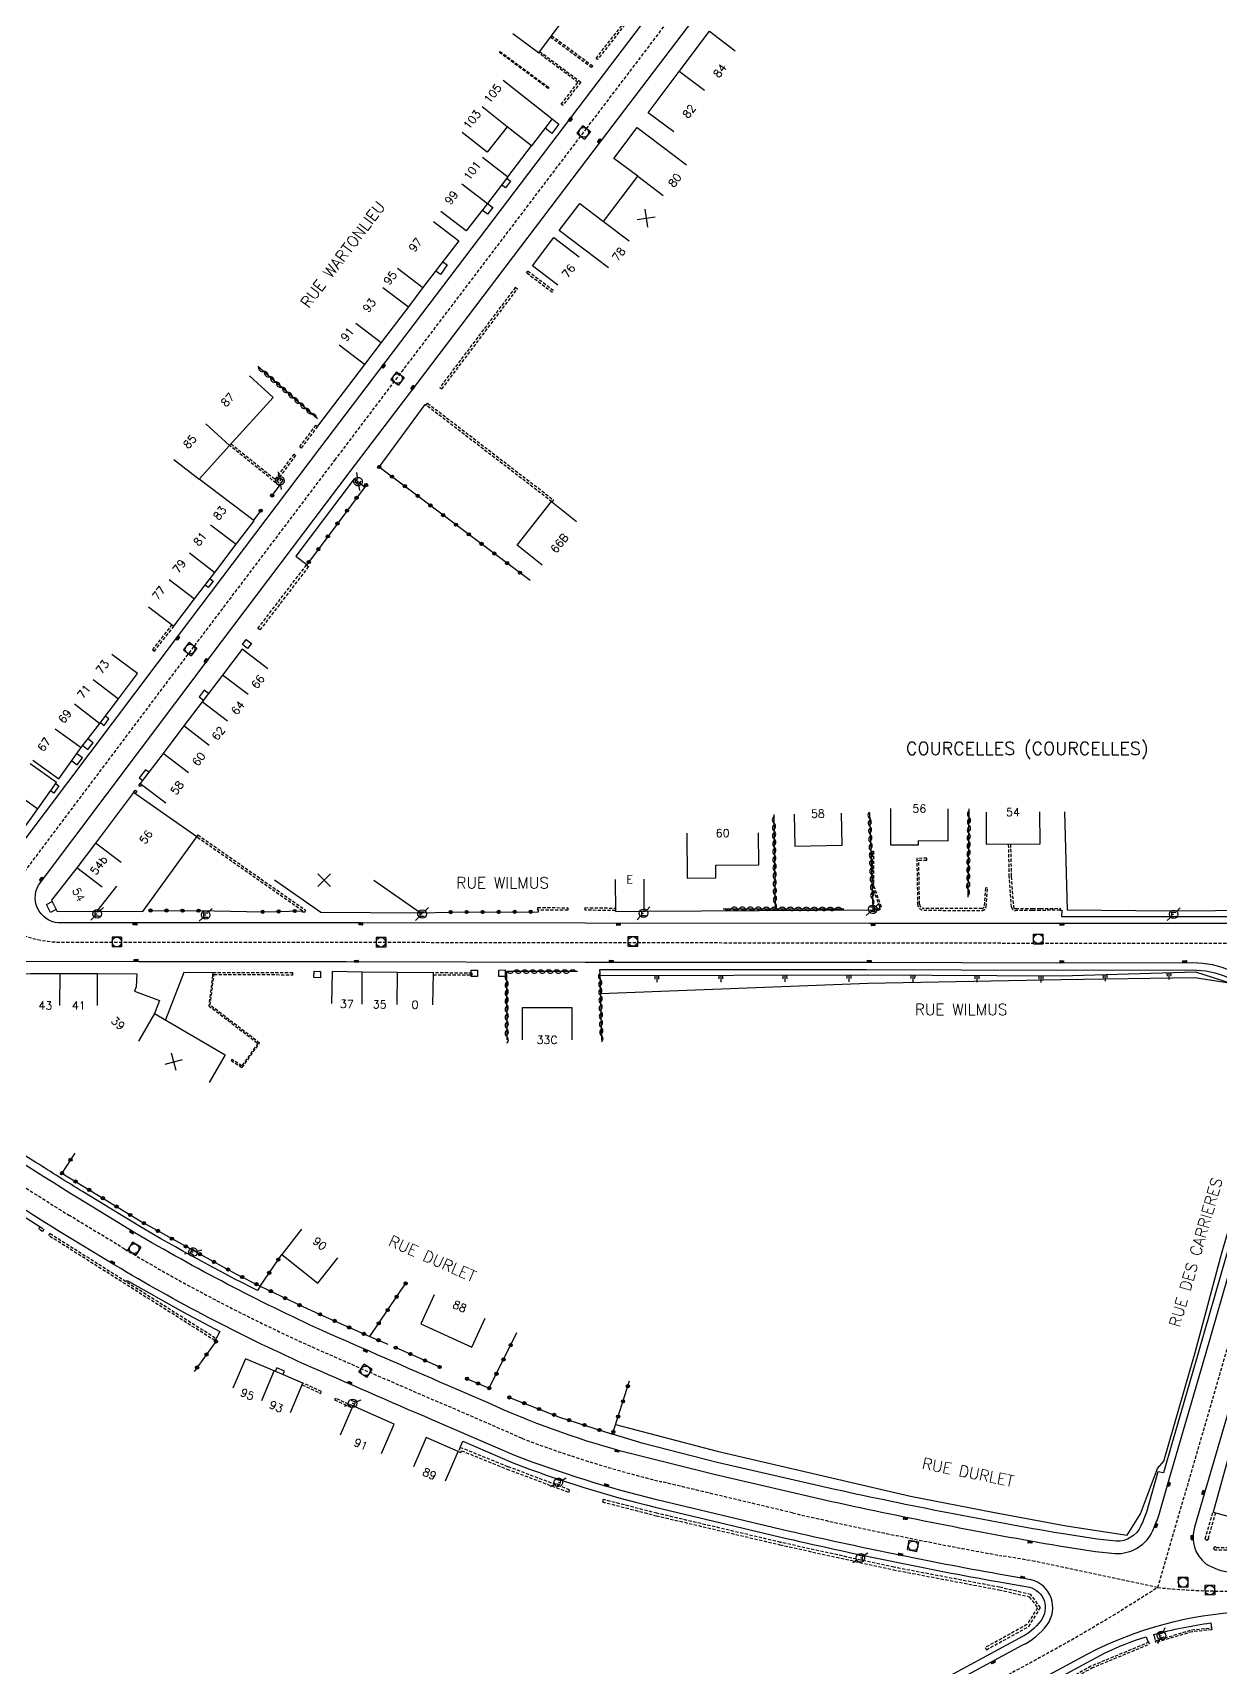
# Model space of a CAD drawing. Header units: millimetres. Extents: x 151000 to 152000, y 128000 to 129000.
# Drawn here: x 151380.1 to 151565.6, y 128369.6 to 128624.9 of the extents above; entities that cross this region are included whole.
import ezdxf
from ezdxf.enums import TextEntityAlignment as Align

# ---------------------------------------------------------------- set-up
doc = ezdxf.new("R2010")
doc.units = ezdxf.units.MM
doc.linetypes.add('DASHED', pattern=[0.75, 0.5, -0.25])
doc.layers.get('0').update_dxf_attribs({"linetype": 'CONTINUOUS'})
for name, color, linetype in [('W0001', 6, 'DASHED'), ('W0008', 7, 'CONTINUOUS'), ('W0100', 7, 'CONTINUOUS'), ('W0112', 1, 'DASHED'), ('W0211', 2, 'CONTINUOUS'), ('W0310', 3, 'CONTINUOUS'), ('W0322', 7, 'CONTINUOUS'), ('W0330', 7, 'CONTINUOUS'), ('W0334', 7, 'CONTINUOUS'), ('W0400', 7, 'CONTINUOUS'), ('W0420', 7, 'CONTINUOUS'), ('W0471', 7, 'CONTINUOUS'), ('W0980', 7, 'CONTINUOUS'), ('W0984', 7, 'CONTINUOUS'), ('W0989', 7, 'CONTINUOUS'), ('W0991', 7, 'CONTINUOUS'), ('W1102', 7, 'CONTINUOUS')]:
    doc.layers.add(name, color=color, linetype=linetype)
doc.styles.get("Standard").update_dxf_attribs({"font": 'romans.shx', "width": 0.85})

# ---------------------------------------------------------------- blocks, each defined once
blk = doc.blocks.new('t991o')
at = {"color": 0, "linetype": 'Continuous'}
for p, q in [((-1, 1), (1, -1)), ((-1, -1), (1, 1))]:
    blk.add_line(p, q, dxfattribs=at)
blk = doc.blocks.new('t322o')
at = {"color": 0, "linetype": 'Continuous'}
for radius in [0.25, 0.15]:
    blk.add_circle((0, 0), radius, dxfattribs=at)
blk = doc.blocks.new('t310o')
at = {"color": 0, "linetype": 'Continuous'}
for centre, start, end in [((-0.5, 0.38), 216.8699, 323.1304), ((0.5, -0.37), 36.8699, 143.1303)]:
    blk.add_arc(centre, 0.625, start, end, dxfattribs=at)
blk = doc.blocks.new('t211o')
at = {"color": 0, "linetype": 'Continuous'}
for p, q in [((-0.29, 0.5), (-0.29, 0)), ((0, 1), (0, 0)), ((0.29, 0.5), (0.29, 0))]:
    blk.add_line(p, q, dxfattribs=at)
blk = doc.blocks.new('T471')
for p, q in [((-0.333334, 0.333334), (-0.333334, -0.333334)), ((-0.333334, 0.333334), (0.333334, 0.333334)), ((-0.333334, 0), (0, 0)), ((0.500001, 0.500001), (1.000002, 1.000002)), ((-0.500001, -0.500001), (-1.000002, -1.000002)), ((-0.333334, -0.333334), (0.333334, -0.333334))]:
    blk.add_line(p, q)
blk.add_ellipse((0, 0), major_axis=(0.471405, 0.471405), ratio=1, start_param=5.4977871438, end_param=11.780972451)
blk = doc.blocks.new('T420')
for p, q in [((0.75, 0.75), (-0.75, 0.75)), ((-0.75, 0.75), (-0.75, -0.75)), ((0.75, 0.75), (0.75, -0.75)), ((0.75, -0.75), (-0.75, -0.75))]:
    blk.add_line(p, q)
blk.add_ellipse((0, 0), major_axis=(-0.53, 0.53), ratio=1, start_param=3.926991, end_param=10.210176)
blk = doc.blocks.new('T400')
for p, q in [((-0.15, 0.3), (0.15, 0.3)), ((-0.15, -0.25), (-0.15, 0.3)), ((-0.15, 0.15), (0.15, 0.15)), ((-0.15, 0), (0.15, 0)), ((0.15, 0.3), (0.15, -0.25)), ((-0.15, -0.15), (0.15, -0.15)), ((-0.15, -0.25), (-0.15, -0.3)), ((-0.15, -0.3), (0.15, -0.3)), ((0.15, -0.3), (0.15, -0.25))]:
    blk.add_line(p, q)
blk = doc.blocks.new('t112o')
at = {"color": 0, "linetype": 'Continuous'}
for p, q in [((-0.5, 0.5), (0.5, 0.5)), ((-0.5, -0.5), (-0.5, 0.5)), ((0.5, 0.5), (0.5, -0.5)), ((0.5, -0.5), (-0.5, -0.5))]:
    blk.add_line(p, q, dxfattribs=at)

msp = doc.modelspace()

# ---------------------------------------------------------------- linework, layer by layer
at = {"layer": 'W0001'}
for points in [[(151000, 128063.57), (151007.7, 128072.57, -0.014129), (151030.72, 128098.23), (151041.39, 128108.99), (151066.77, 128133.56), (151094, 128160.02), (151135.56, 128200.27), (151168.58, 128232.25), (151184.95, 128248.08, 0.036459), (151220.09, 128286.47), (151229.42, 128298.33), (151236.3, 128307.09), (151250.81, 128325.6), (151258.3, 128335.11), (151284.65, 128369.35), (151310.56, 128403.55), (151340.46, 128443.24), (151377.44, 128492.04), (151405.37, 128529.14), (151427.29, 128558.13), (151437.72, 128571.91), (151466.57, 128609.89), (151496.08, 128648.71)], [(151574.13, 128381.63, -0.038079), (151555.81, 128382.02), (151536.63, 128386.11), (151531.49, 128386.98, -0.011931), (151498.77, 128393.68), (151478.27, 128398.56, -0.030967), (151456.49, 128405.33), (151443.75, 128410.88, -0.003059), (151423.7, 128419.62, -0.029029), (151394.44, 128434.89), (151385.82, 128440.11, -0.010056), (151367.79, 128451.84), (151362.13, 128455.95), (151354.58, 128461.87, 0.367001)]]:
    msp.add_lwpolyline(points, format="xyb", dxfattribs=at)
at = {"layer": 'W0001', "flags": 128}
for points in [[(151686.82, 128620.59), (151660.63, 128585.46), (151640.58, 128558.56), (151624.09, 128535.96), (151600.84, 128504.47, 0.084329), (151578.54, 128460.32), (151570.46, 128432.47), (151566.13, 128417.49), (151560.52, 128398.22), (151555.81, 128382.02, -0.019837), (151536.07, 128370.34), (151513.98, 128358.43), (151497.19, 128349.3), (151469.8, 128334.39), (151444.45, 128320.65, 0.020893), (151407.08, 128297.31, 0.028434), (151367, 128266.21, 0.019167), (151343.06, 128244.11), (151308.81, 128206.62), (151289.03, 128184.37, 0.048658), (151265.92, 128152.09), (151245.32, 128117.81), (151222.27, 128079.3), (151206.41, 128052.89), (151186.11, 128018.9), (151174.7, 128000)], [(151373.46, 128486.78, 0.171487), (151384.63, 128482.83), (151396.94, 128482.84), (151431.35, 128482.82), (151466.36, 128482.76), (151510.55, 128482.74), (151540.64, 128482.68), (151571.01, 128482.7), (151609.38, 128482.69), (151650.43, 128482.69), (151681.12, 128482.59), (151699.72, 128482.55), (151759.1, 128482.38), (151810.49, 128482.3), (151836.03, 128482.25), (151866.29, 128482.14)]]:
    msp.add_lwpolyline(points, format="xyb", dxfattribs=at)
at = {"layer": 'W0008'}
for points in [[(151684.53, 128622.19), (151658.36, 128587.44), (151638.53, 128560.88), (151621.66, 128537.76), (151593.83, 128500.06), (151589.64, 128494.4, -0.10763), (151584.47, 128489.61, -0.152101), (151571.01, 128485.74), (151541.27, 128485.75), (151510.77, 128485.77), (151466.37, 128485.8), (151431.36, 128485.86), (151397.19, 128485.86), (151384.64, 128485.83, -0.594789), (151380.97, 128491.73), (151407.8, 128527.38), (151429.68, 128556.32), (151440.11, 128570.1), (151468.95, 128608.07), (151498.47, 128646.9), (151513.06, 128666.2), (151527.22, 128684.92), (151553.09, 128718.92)], [(151493.77, 128650.67), (151464.23, 128611.78), (151435.24, 128573.56), (151424.89, 128559.95), (151402.97, 128530.95), (151375.04, 128493.85, -0.292004)], [(151444.92, 128413.59, -0.001003), (151425.31, 128422.15, -0.025219), (151396.01, 128437.44), (151387.18, 128442.83, -0.016325), (151366.55, 128456.37), (151361.29, 128460.43, -0.424644), (151360.52, 128464.69), (151370.27, 128477.59, -0.250105), (151375.29, 128479.86), (151396.7, 128479.82), (151429.03, 128479.79), (151466.36, 128479.72), (151510.33, 128479.7), (151540.02, 128479.62), (151561.33, 128479.64, -0.208669), (151572.15, 128474.89, -0.269554)], [(151512.55, 128361.07), (151534.64, 128373.01, 0.124571), (151538.55, 128376.2, 0.533402), (151536.04, 128383.25), (151530.98, 128384.11, -0.01194), (151498.11, 128390.84), (151477.59, 128395.72, -0.031068), (151455.39, 128402.63), (151442.57, 128408.18, -0.003166), (151422.5, 128416.92, -0.029043), (151392.92, 128432.37), (151384.28, 128437.6, -0.010086), (151366.1, 128449.43), (151360.36, 128453.6), (151357.11, 128456.15, 0.346275), (151353.44, 128455.42), (151343.47, 128442.23), (151312.59, 128401.34), (151283.95, 128363.48)], [(151567.58, 128433.3), (151563.24, 128418.33), (151557.64, 128399.06), (151555.94, 128393.21, -0.020069), (151555.01, 128390.87, -0.308716), (151549.19, 128387.28), (151546.11, 128387.59), (151540.44, 128388.49, -0.011608), (151504.93, 128395.42), (151486.53, 128399.66), (151471.94, 128403.35, -0.040431), (151451.2, 128410.86), (151444.92, 128413.59)], [(151566.83, 128409.4), (151561.59, 128391.45, 0.313866), (151563.35, 128385.74, 0.120884), (151567.25, 128384.43)], [(151178.17, 128000), (151189, 128017.98), (151209.12, 128051.6), (151224.04, 128076.38), (151249.21, 128118.47), (151267.98, 128149.59, -0.048678), (151291.29, 128182.39), (151311.04, 128204.61), (151345.22, 128242.04, -0.019134), (151368.96, 128263.94, -0.02844), (151408.78, 128294.84, -0.020877), (151445.91, 128318.02), (151471.23, 128331.75), (151498.62, 128346.67), (151515.41, 128355.79), (151533.59, 128365.57), (151544.91, 128371.68, -0.107033), (151569.2, 128378.26)]]:
    msp.add_lwpolyline(points, format="xyb", dxfattribs=at)
at = {"layer": 'W0100'}
for points in [[(151460.76, 128632.36), (151465.81, 128628.62), (151464.07, 128626.28), (151463.04, 128627.04), (151459.11, 128621.72), (151455.09, 128624.7)], [(151480.21, 128609.39), (151476.21, 128612.39), (151481.04, 128618.83), (151485.81, 128625.1), (151489.79, 128622.07)], [(151453.57, 128617.47), (151461.24, 128611.44), (151457.99, 128607.19), (151454.21, 128610.2), (151451.09, 128606.22), (151447.16, 128609.31)], [(151470.01, 128588.15), (151462.31, 128593.99), (151465.54, 128598.22), (151469.26, 128595.42), (151474.59, 128602.45), (151470.87, 128605.24), (151474.52, 128610.08), (151482.22, 128604.24)], [(151450.32, 128605.42), (151454.28, 128602.37), (151451.1, 128598.23), (151447.79, 128593.93), (151443.83, 128596.98)], [(151442.66, 128595.39), (151446.63, 128592.35), (151441.04, 128585.06), (151438.76, 128582.06), (151434.52, 128576.48), (151431.92, 128573.05), (151427.93, 128576.07)], [(151462.13, 128585.46), (151458.14, 128588.47), (151461.47, 128592.88), (151465.46, 128589.86)], [(151398.15, 128535.23), (151402.13, 128532.2), (151405.36, 128536.44), (151408.52, 128540.59), (151411.85, 128544.97), (151414.68, 128548.65), (151406.09, 128555.17), (151410.82, 128560.43), (151417.63, 128567.91), (151413.94, 128571.27)], [(151459.68, 128541.74), (151455.75, 128544.83), (151461.11, 128551.64), (151465.04, 128548.54)], [(151380.09, 128511.24), (151384.17, 128508.35), (151387.66, 128513.26), (151390.56, 128517), (151393.49, 128520.82), (151396.43, 128524.8), (151392.41, 128527.77)], [(151416.79, 128525.53), (151412.81, 128528.57), (151409.74, 128524.54), (151406.54, 128520.38), (151403.65, 128516.6), (151400.42, 128512.31), (151396.86, 128507.63), (151400.85, 128504.6)], [(151361, 128508.66), (151357.95, 128504.69), (151365.88, 128498.61), (151372.96, 128493.21), (151374.77, 128495.55), (151378.09, 128499.79), (151380.87, 128503.68), (151383.77, 128507.79), (151379.68, 128510.67)], [(151514.08, 128503.7), (151514.07, 128498.03), (151518.47, 128498.02), (151518.47, 128498.69), (151523.08, 128498.68), (151523.09, 128503.68)], [(151499.02, 128502.83), (151499.13, 128497.83), (151506.54, 128497.99), (151506.43, 128502.99)], [(151529.02, 128503.12), (151529.05, 128498.12), (151537.47, 128498.18), (151537.43, 128503.18)], [(151482.26, 128499.83), (151482.32, 128492.84), (151486.81, 128492.87), (151486.79, 128494.86), (151493.5, 128494.92), (151493.46, 128499.92)], [(151417.83, 128492.57), (151425.08, 128487.52), (151440.6, 128487.41), (151433.36, 128492.46)], [(151471.06, 128492.62), (151471.1, 128487.62), (151475.62, 128487.66), (151475.58, 128492.66)], [(151372.84, 128467.85), (151368.91, 128470.95), (151374.4, 128477.9), (151379.73, 128477.93), (151384.33, 128477.92), (151390.19, 128477.94), (151396.34, 128477.88), (151396.22, 128475.83), (151395.96, 128475.17), (151399.89, 128473.72), (151399.09, 128471.68), (151410.15, 128465.23), (151407.64, 128460.91)], [(151442.59, 128473.02), (151442.67, 128478.02), (151437.08, 128478.1), (151431.56, 128478.12), (151426.84, 128478.23), (151426.73, 128473.23)], [(151464.32, 128467.55), (151464.33, 128472.55), (151456.55, 128472.57), (151456.54, 128467.57)], [(151422.08, 128437.98), (151418.98, 128434.06), (151424.63, 128429.59), (151427.73, 128433.51)], [(151442.79, 128427.76), (151440.71, 128423.21), (151448.66, 128419.56), (151450.75, 128424.11)], [(151420.34, 128409.34), (151422.29, 128413.95), (151417.8, 128415.85), (151413.31, 128417.77), (151411.34, 128413.17)], [(151434.56, 128402.98), (151436.56, 128407.56), (151430.09, 128410.38), (151428.09, 128405.8)], [(151573.53, 128407.8), (151568.71, 128409.12), (151567.19, 128403.59), (151564.47, 128393.8), (151569.31, 128392.49), (151574.33, 128391.11), (151575.66, 128395.93)], [(151444.57, 128398.68), (151446.56, 128403.26), (151441.54, 128405.44), (151439.55, 128400.86)]]:
    msp.add_lwpolyline(points, dxfattribs=at)
msp.add_lwpolyline([(151395.8, 128506.21), (151389.86, 128498.27), (151386.94, 128494.42), (151383.02, 128489.37), (151383.9, 128487.63), (151390.16, 128487.65), (151397.27, 128487.62), (151405.68, 128499.26)], close=True, dxfattribs=at)
at = {"layer": 'W0112'}
for points in [[(151473.04, 128626.73), (151468.31, 128620.69), (151468.08, 128620.87), (151472.8, 128626.91)], [(151444, 128569.24), (151455.78, 128584.85), (151455.46, 128585.09), (151443.68, 128569.48)], [(151461.18, 128551.62), (151441.53, 128566.71), (151441.76, 128567.02), (151461.41, 128551.93)], [(151424.56, 128563.39), (151422.02, 128560.01), (151421.78, 128560.19), (151424.32, 128563.57)], [(151423.16, 128541.5), (151415.57, 128531.6), (151415.25, 128531.84), (151422.84, 128541.74)], [(151405.89, 128499.57), (151422.61, 128487.9), (151422.59, 128487.51), (151422.22, 128487.53), (151422.22, 128487.72), (151405.68, 128499.26)], [(151463.68, 128487.81), (151458.96, 128487.83), (151458.96, 128488.23), (151463.68, 128488.21)], [(151411.06, 128464.35), (151412.79, 128463.24), (151415.52, 128467.07), (151407.79, 128472.99), (151408.37, 128477.65), (151408.37, 128477.76), (151420.71, 128477.75), (151420.71, 128478.05), (151408.18, 128478.06), (151408.17, 128477.67), (151407.57, 128472.9), (151415.24, 128467.03), (151412.74, 128463.51), (151411.16, 128464.52)], [(151381.22, 128438.35), (151381.79, 128437.99), (151381.58, 128437.65), (151381.01, 128438.01)], [(151382.78, 128437.32), (151408.75, 128420.93), (151408.54, 128420.59), (151382.57, 128436.99)], [(151446.93, 128403.11), (151447.05, 128403.4), (151454.14, 128400.52), (151463.81, 128396.91), (151463.95, 128397.29), (151454.29, 128400.9), (151446.83, 128403.91), (151446.56, 128403.26)], [(151469.07, 128395.4), (151477.49, 128393.24), (151496.81, 128388.7), (151514.54, 128384.79), (151531.03, 128381.67), (151535.77, 128380.58), (151537.04, 128378.87), (151535.4, 128376.23), (151528.88, 128372.65), (151529.07, 128372.3), (151535.68, 128375.93), (151537.52, 128378.89), (151536, 128380.93), (151531.11, 128382.07), (151514.62, 128385.18), (151496.9, 128389.08), (151477.59, 128393.63), (151469.17, 128395.78)], [(151555.46, 128373.72), (151561.13, 128375.41), (151564.25, 128375.73), (151564.28, 128375.43), (151561.19, 128375.12), (151555.55, 128373.44)], [(151554.45, 128373.47), (151545.4, 128369.73), (151539.87, 128366.66), (151540.02, 128366.39), (151545.53, 128369.46), (151554.57, 128373.2)]]:
    msp.add_lwpolyline(points, close=True, dxfattribs=at)
for points in [[(151461.13, 128624.45), (151467.59, 128619.67), (151467.39, 128619.43), (151460.94, 128624.2)], [(151453.07, 128621.97), (151460.69, 128616.34), (151460.58, 128616.18), (151452.96, 128621.82)], [(151459.28, 128621.96), (151465.68, 128617.18), (151462.89, 128613.53), (151462.65, 128613.71), (151465.25, 128617.12), (151459.11, 128621.72)], [(151461.25, 128584.3), (151457.19, 128587.36), (151457.43, 128587.66), (151461.48, 128584.6)], [(151411.05, 128560.69), (151417.95, 128555.09), (151420.89, 128559.03), (151421.13, 128558.85), (151418.18, 128554.9), (151418.85, 128554.35), (151418.66, 128554.07), (151410.82, 128560.43)], [(151401.82, 128532.44), (151398.76, 128528.51), (151399.07, 128528.26), (151402.13, 128532.2)], [(151395.8, 128506.21), (151396.08, 128506.58), (151396.32, 128506.4), (151396.05, 128506.04)], [(151397.1, 128507.44), (151396.86, 128507.12), (151396.62, 128507.3), (151396.86, 128507.63)], [(151471.1, 128487.75), (151466.37, 128487.82), (151466.37, 128488.22), (151471.1, 128488.15)], [(151442.66, 128477.72), (151448.72, 128477.7), (151448.72, 128478), (151442.67, 128478.02)], [(151422.17, 128413.67), (151425.04, 128412.35), (151425.17, 128412.62), (151422.29, 128413.95)], [(151430.09, 128410.38), (151427.35, 128411.62), (151427.23, 128411.35), (151429.97, 128410.1)], [(151564.85, 128393.7), (151563.69, 128389.73), (151563.8, 128389.61), (151563.48, 128389.36), (151563.25, 128389.65), (151564.47, 128393.8)], [(151569.31, 128392.49), (151568.11, 128387.9), (151564.79, 128387.87), (151564.53, 128388.16), (151564.83, 128388.43), (151564.97, 128388.27), (151567.8, 128388.3), (151568.93, 128392.59)]]:
    msp.add_lwpolyline(points, dxfattribs=at)
for points in [[(151511.45, 128497.04), (151511.45, 128491.65), (151512.62, 128488.36, -0.433533), (151512.12, 128487.85), (151511.5, 128487.87), (151511.51, 128488.07), (151512.12, 128488.05, 0.405957), (151512.42, 128488.33), (151511.25, 128491.62), (151511.25, 128497.04)], [(151519.78, 128495.96), (151518.19, 128495.91), (151518.32, 128488.77, 0.386039), (151519.28, 128487.81), (151528.36, 128487.78, 0.397079), (151529.02, 128488.39), (151529.23, 128491.27), (151528.93, 128491.3), (151528.72, 128488.41, -0.397079), (151528.36, 128488.08), (151519.29, 128488.11, -0.381925), (151518.62, 128488.78), (151518.5, 128495.62), (151519.78, 128495.66)]]:
    msp.add_lwpolyline(points, format="xyb", close=True, dxfattribs=at)
msp.add_lwpolyline([(151532.84, 128498.14), (151532.94, 128493.07), (151533.29, 128488.35, 0.34958), (151533.63, 128488.07), (151536.23, 128488.1), (151537.47, 128488.09), (151540.58, 128488.12), (151540.58, 128487.82), (151537.47, 128487.79), (151536.23, 128487.8), (151533.63, 128487.77, -0.361804), (151532.99, 128488.31), (151532.64, 128493.06), (151532.54, 128498.14)], format="xyb", dxfattribs=at)
at = {"layer": 'W0211'}
msp.add_lwpolyline([(151567.33, 128476.35), (151561.81, 128478.13), (151540.72, 128477.54), (151510.52, 128477.66), (151468.7, 128477.55)], dxfattribs=at)
at = {"layer": 'W0310'}
for points in [[(151424.56, 128564.55), (151415.25, 128572.72)], [(151526.2, 128489.85), (151526.37, 128503.67)], [(151495.85, 128502.76), (151496.04, 128488.13)], [(151510.79, 128503.09), (151511.3, 128487.95)], [(151487.94, 128488.05), (151506.78, 128488.01)], [(151465.19, 128478.25), (151454.1, 128478.24), (151454.13, 128467.58)], [(151468.69, 128478.26), (151468.91, 128467.53)]]:
    msp.add_lwpolyline(points, dxfattribs=at)
at = {"layer": 'W0322', "flags": 128}
msp.add_lwpolyline([(151457.79, 128539.34), (151434.2, 128557.04)], dxfattribs=at)
at = {"layer": 'W0322'}
for points in [[(151417.48, 128552.61), (151418.6, 128554.12)], [(151432.15, 128554.23), (151422.84, 128541.74)], [(151415.68, 128550.23), (151414.57, 128548.73)], [(151398.48, 128487.78), (151408.39, 128487.72)], [(151416, 128487.57), (151422.22, 128487.72)], [(151445.36, 128487.53), (151459.08, 128487.58), (151459.08, 128487.83)], [(151386.62, 128449.87), (151384.63, 128446.74), (151396.99, 128439.19), (151406.22, 128434.07), (151411.7, 128431.08), (151415.62, 128429.1), (151422.16, 128425.95)], [(151377.58, 128440.72), (151381.22, 128438.35)], [(151415.62, 128429.1), (151418.98, 128434.06)], [(151432.73, 128421.23), (151438.48, 128429.73)], [(151424.95, 128424.69), (151432.73, 128421.23), (151435.54, 128420.04)], [(151447.92, 128414.63), (151451.39, 128413.17), (151455.7, 128421.84)], [(151408.7, 128420.44), (151405.27, 128415.76)], [(151436.78, 128419.5), (151443.89, 128416.38)], [(151454.53, 128411.72), (151462.39, 128408.66), (151470.65, 128405.98), (151473.31, 128414.31)]]:
    msp.add_lwpolyline(points, dxfattribs=at)
at = {"layer": 'W0330'}
for points in [[(151541.27, 128503.2), (151541.66, 128487.87), (151557.8, 128487.71), (151571.96, 128487.81), (151577.12, 128488.52), (151582.53, 128490.87), (151587.66, 128494.96), (151592.3, 128500.64), (151611.78, 128526.91), (151617.32, 128535.77)], [(151471.14, 128407.51), (151486.99, 128403.3), (151505.79, 128398.97), (151517.2, 128396.31), (151530.09, 128393.78), (151541.53, 128391.64), (151551.06, 128390.18), (151553.12, 128393.55), (151555.8, 128400.64), (151556.76, 128401.78), (151561.69, 128418.72), (151565.83, 128434.28), (151573.61, 128460.63), (151574.09, 128468.84), (151570.82, 128473.83), (151567.33, 128476.35), (151561.64, 128477.24), (151540.74, 128476.95), (151510.59, 128476.36), (151468.76, 128474.77)]]:
    msp.add_lwpolyline(points, dxfattribs=at)
at = {"layer": 'W0334'}
for points in [[(151461.24, 128611.44), (151462.26, 128610.62), (151461.16, 128609.16), (151460.11, 128609.96)], [(151454.28, 128602.37), (151457.99, 128607.19)], [(151454.12, 128602.16), (151454.7, 128601.71), (151453.95, 128600.63), (151453.32, 128601.11)], [(151451.1, 128598.23), (151451.94, 128597.59), (151451.13, 128596.54), (151450.3, 128597.18)], [(151444.15, 128589.12), (151444.84, 128588.6), (151443.75, 128587.12), (151443.04, 128587.66)], [(151431.92, 128573.05), (151424.58, 128563.4)], [(151434.19, 128557.03), (151441.39, 128566.81), (151441.53, 128566.71)], [(151431.92, 128553.92), (151430.3, 128555.19), (151421.16, 128543.1), (151422.9, 128541.82)], [(151407.77, 128539.6), (151408.26, 128539.23), (151407.49, 128538.22), (151407, 128538.59)], [(151407.53, 128521.67), (151406.85, 128522.2), (151406.06, 128521.15), (151406.73, 128520.63)], [(151390.65, 128517.12), (151391.22, 128516.68), (151391.95, 128517.7), (151391.41, 128518.11)], [(151387.9, 128513.57), (151388.7, 128512.94), (151389.5, 128513.97), (151388.69, 128514.6)], [(151386.16, 128511.15), (151387.02, 128510.54), (151387.83, 128511.63), (151386.95, 128512.26)], [(151398.19, 128509.38), (151397.69, 128509.75), (151396.72, 128508.5), (151397.23, 128508.11)], [(151383.64, 128507.6), (151384.14, 128507.25), (151383.36, 128506.12), (151382.85, 128506.48)], [(151383.75, 128487.91), (151382.84, 128487.45), (151382.2, 128488.73), (151383.11, 128489.19)], [(151408.39, 128487.72), (151416, 128487.57)], [(151440.6, 128487.41), (151445.36, 128487.53)], [(151475.62, 128487.66), (151511.5, 128487.87)], [(151408.18, 128478.06), (151403.66, 128478.11), (151400.81, 128470.68)], [(151394.7, 128429.8), (151394.8, 128429.97), (151403.51, 128425.07), (151409.29, 128421.99), (151408.75, 128420.93)], [(151422.16, 128425.95), (151424.95, 128424.69)], [(151419.16, 128415.27), (151419.39, 128415.82), (151418.19, 128416.35), (151417.95, 128415.78)]]:
    msp.add_lwpolyline(points, dxfattribs=at)
for points in [[(151540.58, 128487.82), (151540.84, 128487.82), (151540.82, 128486.85), (151547.54, 128486.85), (151571.02, 128486.84, 0.152537), (151583.89, 128490.54, 0.108308), (151588.75, 128495.04), (151592.94, 128500.71), (151618.33, 128535.09), (151618.26, 128535.14)], [(151468.69, 128478.26), (151468.69, 128478.58), (151510.33, 128478.57), (151540.02, 128478.48), (151561.24, 128478.5, -0.208669), (151571.3, 128474.1, -0.269554), (151574.42, 128460.93), (151566.49, 128433.62), (151562.16, 128418.65), (151558.13, 128404.82), (151556.75, 128399.94), (151555.87, 128400.12), (151554.06, 128393.82, -0.019605), (151553.2, 128391.67, -0.305355), (151549.33, 128389.25), (151546.37, 128389.56), (151540.76, 128390.44, -0.0116), (151505.36, 128397.35), (151486.99, 128401.58), (151475.46, 128404.5), (151470.65, 128405.98)], [(151415.58, 128429.12), (151415.19, 128428.4, -0.016165), (151396.65, 128438.5), (151387.82, 128443.89, -0.004994), (151380.57, 128448.43), (151375.1, 128451.91)], [(151446.83, 128403.91), (151447.26, 128404.87), (151454.95, 128401.54, 0.031107), (151477.31, 128394.58), (151497.84, 128389.69, 0.011944), (151530.78, 128382.95), (151535.79, 128382.1, -0.529105), (151537.6, 128376.9, -0.125514), (151534.11, 128374.06), (151512.01, 128362.07), (151495.76, 128353.24), (151468.2, 128338.29), (151442.53, 128324.28, 0.019252), (151416.45, 128308.56), (151402, 128298.86), (151392.83, 128292.48, -0.12214), (151375.77, 128285.05, -0.198589), (151348.53, 128291.22), (151327.62, 128305.57), (151320.14, 128310.76), (151304.97, 128321.17), (151305.38, 128321.9)], [(151555.49, 128373.84), (151555.23, 128374.7, -0.030864), (151564.14, 128376.5), (151564.25, 128375.73)], [(151539.87, 128366.66), (151539.48, 128367.43), (151547.52, 128371.78, -0.043404), (151554.05, 128374.33), (151554.33, 128373.42)]]:
    msp.add_lwpolyline(points, format="xyb", dxfattribs=at)
at = {"layer": 'W1102'}
for p, q in [((151485.04, 128615.83), (151481.04, 128618.83)), ((151447.13, 128601.27), (151451.1, 128598.23)), ((151437.07, 128588.1), (151441.04, 128585.06)), ((151434.78, 128585.09), (151438.76, 128582.06)), ((151430.54, 128579.5), (151434.52, 128576.48)), ((151407.12, 128563.8), (151410.82, 128560.43)), ((151407.86, 128547.99), (151411.85, 128544.97)), ((151404.54, 128543.62), (151408.52, 128540.59)), ((151401.38, 128539.46), (151405.36, 128536.44)), ((151389.52, 128523.87), (151393.49, 128520.82)), ((151413.71, 128521.5), (151409.74, 128524.54)), ((151386.6, 128520.06), (151390.56, 128517)), ((151410.5, 128517.33), (151406.54, 128520.38)), ((151383.58, 128516.15), (151387.66, 128513.26)), ((151407.62, 128513.56), (151403.65, 128516.6)), ((151404.41, 128509.3), (151400.42, 128512.31)), ((151376.8, 128506.59), (151380.87, 128503.68)), ((151393.86, 128495.28), (151389.86, 128498.27)), ((151390.93, 128491.4), (151386.94, 128494.42)), ((151384.32, 128472.92), (151384.33, 128477.92)), ((151390.21, 128472.94), (151390.19, 128477.94)), ((151431.54, 128473.12), (151431.56, 128478.12)), ((151437, 128473.1), (151437.08, 128478.1)), ((151415.85, 128411.24), (151417.8, 128415.85))]:
    msp.add_line(p, q, dxfattribs=at)
at = {"layer": 'W1102', "flags": 128}
for points in [[(151454.21, 128610.2), (151450.28, 128613.28)], [(151474.59, 128602.45), (151478.57, 128599.43)], [(151469.26, 128595.42), (151473.24, 128592.4)], [(151402.09, 128558.2), (151406.09, 128555.17)], [(151390.16, 128487.65), (151393.23, 128491.6)], [(151399.09, 128471.68), (151396.58, 128467.36)]]:
    msp.add_lwpolyline(points, dxfattribs=at)

# ---------------------------------------------------------------- block references
at = {"layer": 'W0112'}
for p, rotation in [((151413.53, 128529.39), 232.524124174633), ((151424.52, 128477.78), 178.72122365662), ((151449.07, 128477.97), 90.18751641774803), ((151453.37, 128477.98), 90.18751641774803)]:
    msp.add_blockref('t112o', p, dxfattribs=dict(at, rotation=rotation))
at = {"layer": 'W0211'}
for p, rotation in [((151557.61, 128478.01), 181.600355336821), ((151477.62, 128477.57), 180.14333287871), ((151487.62, 128477.6), 180.14333287871), ((151497.62, 128477.62), 180.14333287871), ((151507.62, 128477.65), 180.14333287871), ((151517.62, 128477.63), 179.776886869307), ((151527.62, 128477.59), 179.776886869307), ((151537.62, 128477.55), 179.776886869307), ((151547.62, 128477.73), 181.600355336821)]:
    msp.add_blockref('t211o', p, dxfattribs=dict(at, rotation=rotation))
at = {"layer": 'W0310'}
for p, rotation in [((151416.1, 128571.97), 138.740384974597), ((151417.04, 128571.15), 138.740384974597), ((151417.98, 128570.32), 138.740384974597), ((151418.92, 128569.5), 138.740384974597), ((151419.86, 128568.68), 138.740384974597), ((151420.8, 128567.85), 138.740384974597), ((151421.74, 128567.03), 138.740384974597), ((151422.68, 128566.2), 138.740384974597), ((151423.62, 128565.38), 138.740384974597), ((151526.35, 128502.35), 89.2742950438671), ((151495.87, 128501.44), 270.728602899671), ((151495.89, 128500.19), 270.728602899671), ((151510.82, 128502.14), 271.907222339438), ((151510.86, 128500.89), 271.907222339438), ((151526.32, 128499.85), 89.2742950438671), ((151526.34, 128501.1), 89.2742950438671), ((151495.9, 128498.94), 270.728602899671), ((151495.92, 128497.69), 270.728602899671), ((151510.91, 128499.64), 271.907222339438), ((151510.95, 128498.39), 271.907222339438), ((151526.29, 128497.35), 89.2742950438671), ((151526.31, 128498.6), 89.2742950438671), ((151495.93, 128496.44), 270.728602899671), ((151495.95, 128495.19), 270.728602899671), ((151510.99, 128497.14), 271.907222339438), ((151511.03, 128495.89), 271.907222339438), ((151511.07, 128494.64), 271.907222339438), ((151526.26, 128494.85), 89.2742950438671), ((151526.27, 128496.1), 89.2742950438671), ((151495.97, 128493.94), 270.728602899671), ((151495.98, 128492.69), 270.728602899671), ((151511.11, 128493.4), 271.907222339438), ((151511.16, 128492.15), 271.907222339438), ((151526.23, 128492.35), 89.2742950438671), ((151526.24, 128493.6), 89.2742950438671), ((151496, 128491.44), 270.728602899671), ((151496.01, 128490.19), 270.728602899671), ((151511.2, 128490.9), 271.907222339438), ((151511.24, 128489.65), 271.907222339438), ((151526.21, 128491.1), 89.2742950438671), ((151489.19, 128488.04), 359.882606360406), ((151490.44, 128488.04), 359.882606360406), ((151491.69, 128488.04), 359.882606360406), ((151492.94, 128488.04), 359.882606360406), ((151494.19, 128488.03), 359.882606360406), ((151495.44, 128488.03), 359.882606360406), ((151496.69, 128488.03), 359.882606360406), ((151496.03, 128488.94), 270.728602899671), ((151497.94, 128488.03), 359.882606360406), ((151499.19, 128488.02), 359.882606360406), ((151500.44, 128488.02), 359.882606360406), ((151501.69, 128488.02), 359.882606360406), ((151502.94, 128488.02), 359.882606360406), ((151504.19, 128488.01), 359.882606360406), ((151505.44, 128488.01), 359.882606360406), ((151454.1, 128476.83), 270.1875164177604), ((151455.19, 128478.24), 180.0640035648038), ((151456.44, 128478.24), 180.0640035648038), ((151457.69, 128478.24), 180.0640035648038), ((151458.94, 128478.24), 180.0640035648038), ((151460.19, 128478.25), 180.0640035648038), ((151461.44, 128478.25), 180.0640035648038), ((151462.69, 128478.25), 180.0640035648038), ((151463.94, 128478.25), 180.0640035648038), ((151468.71, 128477.01), 271.187632490541), ((151454.11, 128475.58), 270.1875164177604), ((151454.11, 128474.33), 270.1875164177604), ((151468.74, 128475.76), 271.187632490541), ((151468.77, 128474.51), 271.187632490541), ((151454.11, 128473.08), 270.1875164177604), ((151454.12, 128471.83), 270.1875164177604), ((151468.79, 128473.26), 271.187632490541), ((151468.82, 128472.01), 271.187632490541), ((151454.12, 128470.58), 270.1875164177604), ((151454.13, 128469.33), 270.1875164177604), ((151468.84, 128470.76), 271.187632490541), ((151468.87, 128469.51), 271.187632490541), ((151454.13, 128468.08), 270.1875164177604), ((151468.9, 128468.26), 271.187632490541)]:
    msp.add_blockref('t310o', p, dxfattribs=dict(at, rotation=rotation))
at = {"layer": 'W0322'}
msp.add_blockref('t322o', (151434.2, 128557.04), dxfattribs=at)
for p, rotation in [((151432.15, 128554.23), 233.292425417004), ((151436.2, 128555.54), 143.1180946628168), ((151438.2, 128554.04), 143.1180946628168), ((151417.48, 128552.61), 53.6181770053327), ((151430.66, 128552.23), 233.292425417004), ((151440.2, 128552.54), 143.1180946628168), ((151415.68, 128550.23), 233.539350962765), ((151429.16, 128550.22), 233.292425417004), ((151442.2, 128551.04), 143.1180946628168), ((151444.19, 128549.54), 143.1180946628168), ((151427.67, 128548.22), 233.292425417004), ((151446.19, 128548.04), 143.1180946628168), ((151448.19, 128546.54), 143.1180946628168), ((151424.68, 128544.21), 233.292425417004), ((151426.18, 128546.21), 233.292425417004), ((151450.19, 128545.04), 143.1180946628168), ((151423.19, 128542.2), 233.292425417004), ((151452.19, 128543.54), 143.1180946628168), ((151454.19, 128542.04), 143.1180946628168), ((151456.19, 128540.54), 143.1180946628168), ((151398.48, 128487.78), 359.671182492222), ((151400.98, 128487.77), 359.671182492222), ((151403.48, 128487.75), 359.671182492222), ((151405.98, 128487.74), 359.671182492222), ((151416, 128487.57), 1.378147689795587), ((151418.5, 128487.63), 1.378147689795587), ((151421, 128487.69), 1.378147689795587), ((151445.36, 128487.53), 0.2326452233176912), ((151447.86, 128487.54), 0.2326452233176912), ((151450.36, 128487.55), 0.2326452233176912), ((151452.86, 128487.56), 0.2326452233176912), ((151455.36, 128487.57), 0.2326452233176912), ((151457.86, 128487.58), 0.2326452233176912), ((151385.97, 128448.85), 57.47120841405088), ((151384.63, 128446.74), 328.5615660882841), ((151386.76, 128445.44), 328.5615660882841), ((151388.89, 128444.13), 328.5615660882841), ((151391.02, 128442.83), 328.5615660882841), ((151393.16, 128441.53), 328.5615660882841), ((151395.29, 128440.22), 328.5615660882841), ((151397.43, 128438.94), 331.004000460453), ((151399.62, 128437.73), 331.004000460453), ((151401.81, 128436.51), 331.004000460453), ((151403.99, 128435.3), 331.004000460453), ((151406.18, 128434.09), 331.004000460453), ((151408.38, 128432.89), 331.39049331386), ((151410.57, 128431.7), 331.39049331386), ((151418.43, 128433.24), 55.90718062301079), ((151412.78, 128430.53), 333.24202661949), ((151415.02, 128429.41), 333.24202661949), ((151417.02, 128431.17), 55.90718062301079), ((151438.33, 128429.52), 55.9896003171093), ((151417.26, 128428.31), 334.234890311645), ((151419.51, 128427.22), 334.234890311645), ((151436.93, 128427.44), 55.9896003171093), ((151421.76, 128426.14), 334.234890311645), ((151424.95, 128424.69), 336.0315678553329), ((151435.53, 128425.37), 55.9896003171093), ((151427.24, 128423.67), 336.0315678553329), ((151429.52, 128422.65), 336.0315678553329), ((151431.81, 128421.64), 336.0315678553329), ((151434.13, 128423.3), 55.9896003171093), ((151408.7, 128420.44), 233.845857943932), ((151434.1, 128420.65), 337.048582195397), ((151436.78, 128419.5), 336.275460325055), ((151454.73, 128419.88), 63.5624902526495), ((151405.75, 128416.4), 233.845857943932), ((151407.22, 128418.42), 233.845857943932), ((151439.07, 128418.5), 336.275460325055), ((151441.36, 128417.49), 336.275460325055), ((151443.64, 128416.48), 336.275460325055), ((151453.62, 128417.65), 63.5624902526495), ((151447.92, 128414.63), 337.184998879256), ((151449.66, 128413.9), 337.184998879256), ((151452.51, 128415.41), 63.5624902526495), ((151451.39, 128413.17), 63.5624902526495), ((151454.53, 128411.72), 338.7416890984971), ((151472.29, 128411.1), 72.32649739196201), ((151473.05, 128413.48), 72.32649739196201), ((151456.86, 128410.82), 338.7416890984971), ((151459.19, 128409.91), 338.7416890984971), ((151461.52, 128409), 338.7416890984971), ((151471.53, 128408.72), 72.32649739196201), ((151463.88, 128408.18), 341.9757643329201), ((151466.26, 128407.41), 341.9757643329201), ((151468.63, 128406.63), 341.9757643329201), ((151470.77, 128406.33), 72.32649739196201)]:
    msp.add_blockref('t322o', p, dxfattribs=dict(at, rotation=rotation))
at = {"layer": 'W0400'}
for p, rotation in [((151464.07, 128611.33), 142.7788101632648), ((151468.61, 128607.94), 142.7788101632648), ((151434.84, 128572.8), 142.8069987006256), ((151439.42, 128569.45), 142.8069987006256), ((151402.71, 128530.31), 143.0245209038084), ((151407.14, 128526.79), 143.0245209038084), ((151381.44, 128492.66), 323.039876333077), ((151396.07, 128485.69), 89.88705090143601), ((151431.35, 128485.7), 90.0045270308918), ((151471.55, 128485.61), 269.984526478312), ((151511.35, 128485.6), 269.827241475661), ((151540.86, 128485.62), 270.061284634784), ((151396.22, 128479.96), 89.88705090143601), ((151430.65, 128479.83), 90.0045270308918), ((151470.45, 128479.82), 269.984526478312), ((151510.75, 128479.84), 269.827241475661), ((151540.83, 128479.77), 270.061284634784), ((151560.06, 128479.78), 90.72422032175375), ((151395.55, 128437.51), 58.82036367664805), ((151392.55, 128432.77), 58.82036367664805), ((151432.06, 128419), 66.29368641972098), ((151429.61, 128413.99), 66.29368641972098), ((151471.32, 128403.37), 254.935669208716), ((151469.7, 128397.99), 254.935669208716), ((151557.55, 128398.13), 163.7879505818018), ((151562.95, 128396.85), 163.7879505818018), ((151516.39, 128392.79), 259.142432915824), ((151555.55, 128391.69), 158.2715400522276), ((151535.88, 128389.13), 260.408169248322), ((151561.23, 128389.84), 0.0359762477730108), ((151515.62, 128387.18), 259.142432915824), ((151534.71, 128383.62), 260.408169248322), ((151530.14, 128370.4), 118.3714486092231)]:
    msp.add_blockref('T400', p, dxfattribs=dict(at, rotation=rotation))
at = {"layer": 'W0420'}
for p, rotation in [((151466.15, 128609.32), 52.81946741647293), ((151437.06, 128570.86), 52.75039830938004), ((151404.65, 128528.62), 53.02452090380839), ((151393.21, 128482.86), 0.125098759573534), ((151434.46, 128482.82), 359.949312878976), ((151473.83, 128482.94), 179.984526478312), ((151537.17, 128483.34), 180.061284634784), ((151395.91, 128434.96), 328.5615660882841), ((151432.07, 128415.86), 235.989600317109), ((151517.61, 128388.55), 169.142432915824), ((151559.79, 128382.84), 1.26357294869562), ((151563.97, 128381.61), 1.26357294869562)]:
    msp.add_blockref('T420', p, dxfattribs=dict(at, rotation=rotation))
at = {"layer": 'W0471'}
for p, rotation in [((151418.68, 128554.91), 233.289608408991), ((151430.9, 128554.77), 52.92379930984379), ((151390.12, 128487.26), 0.125098759573534), ((151407.09, 128487.08), 359.671182492222), ((151440.9, 128487.23), 359.6006864474891), ((151475.49, 128487.34), 0.4501302009000197), ((151511.3, 128487.95), 178.1393373130071), ((151558.32, 128487.18), 359.434968382141), ((151405.13, 128434.42), 328.5615660882841), ((151430.04, 128410.8), 156.455236571486), ((151462.19, 128398.45), 164.935669208716), ((151509.37, 128386.66), 169.142432915824), ((151556.41, 128374.52), 20.034796355797)]:
    msp.add_blockref('T471', p, dxfattribs=dict(at, rotation=rotation))
at = {"layer": 'W0991'}
for p, rotation in [((151475.91, 128595.91), 322.8159025526967), ((151425.6, 128492.51), 89.60068644764874), ((151402.11, 128464.13), 59.76137645387781)]:
    msp.add_blockref('t991o', p, dxfattribs=dict(at, rotation=rotation))

# ---------------------------------------------------------------- texts
at = {"layer": 'W0980'}
msp.add_text('COURCELLES (COURCELLES)', height=2, dxfattribs=at).set_placement((151535.44, 128512.95), align=Align.MIDDLE)
at = {"layer": 'W0984'}
msp.add_text('E', height=1.25, rotation=0.4501, dxfattribs=at).set_placement((151473.32, 128492.64), align=Align.MIDDLE)
at = {"layer": 'W0989'}
for s, rotation, p in [('RUE WARTONLIEU', 52.9117, (151428.51, 128590.24)), ('RUE WILMUS', 359.9813, (151453.49, 128492.1)), ('RUE WILMUS', 359.9813, (151525.11, 128472.32)), ('RUE DES CARRIERES', 73.8238, (151561.77, 128434.4)), ('RUE DURLET', 336.4606, (151442.52, 128433.4)), ('RUE DURLET', 348.7341, (151526.21, 128400.04))]:
    msp.add_text(s, height=1.75, rotation=rotation, dxfattribs=at).set_placement(p, align=Align.MIDDLE)
at = {"layer": 'W0991'}
for s, rotation, p in [('84', 52.7238, (151487.42, 128618.95)), ('105', 51.8358, (151451.93, 128615.38)), ('82', 53.1033, (151482.62, 128612.61)), ('103', 51.8358, (151448.72, 128611.3)), ('101', 52.5082, (151448.73, 128603.34)), ('80', 52.8159, (151480.39, 128601.83)), ('99', 52.3827, (151445.48, 128599.12)), ('97', 52.5404, (151439.86, 128591.74)), ('78', 52.8159, (151471.63, 128590.28)), ('95', 52.7016, (151435.92, 128586.59)), ('76', 52.9185, (151463.79, 128587.66)), ('93', 52.7866, (151432.66, 128582.3)), ('91', 52.8524, (151429.23, 128577.78)), ('87', 47.6373, (151410.53, 128567.54)), ('85', 48.0845, (151404.61, 128561)), ('83', 52.4241, (151409.29, 128549.85)), ('81', 52.7687, (151406.2, 128545.81)), ('66B', 51.7562, (151462.36, 128545.14)), ('79', 52.7065, (151402.96, 128541.54)), ('77', 52.7413, (151399.77, 128537.35)), ('73', 53.5265, (151390.96, 128525.82)), ('66', 52.6769, (151415.25, 128523.52)), ('71', 52.5063, (151388.06, 128521.96)), ('69', 52.2956, (151385.09, 128518.11)), ('64', 52.4278, (151412.11, 128519.42)), ('62', 52.5622, (151409.06, 128515.44)), ('67', 54.6353, (151381.84, 128513.7)), ('60', 53.0165, (151406.01, 128511.43)), ('58', 52.835, (151402.63, 128506.95)), ('58', 1.2546, (151502.73, 128502.91)), ('56', 359.8841, (151518.58, 128503.69)), ('54', 0.4009, (151533.22, 128503.15)), ('56', 53.3839, (151397.76, 128499.26)), ('60', 0.4696, (151487.86, 128499.87)), ('54b', 52.9158, (151390.4, 128494.84)), ('54', 296.894, (151387.23, 128490.25)), ('43', 359.9452, (151382.04, 128472.92)), ('41', 0.1659, (151387.26, 128472.93)), ('37', 358.7323, (151429.14, 128473.17)), ('35', 359.8255, (151434.27, 128473.11)), ('0', 359.1143, (151439.79, 128473.06)), ('39', 318.7666, (151393.39, 128470.15)), ('33C', 359.824, (151460.43, 128467.56)), ('90', 321.6544, (151424.91, 128435.74)), ('88', 335.3718, (151446.77, 128425.93)), ('95', 336.7852, (151413.6, 128412.21)), ('93', 337.0947, (151418.1, 128410.29)), ('91', 336.4552, (151431.33, 128404.39)), ('89', 336.5361, (151442.06, 128399.77))]:
    msp.add_text(s, height=1.25, rotation=rotation, dxfattribs=at).set_placement(p, align=Align.MIDDLE)

doc.saveas('drawing.dxf')
